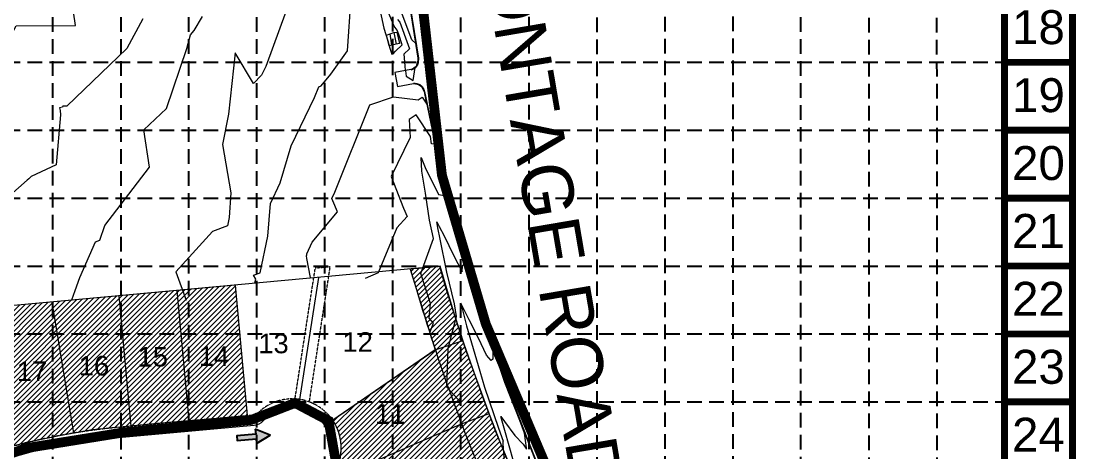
# Model space of a CAD drawing. Extents: x 18544 to 21332, y 16212 to 20668.
# Drawn here: x 20253 to 21332, y 18945 to 19386 of the extents above; entities that cross this region are included whole.
import ezdxf
from ezdxf.enums import TextEntityAlignment as Align

# ---------------------------------------------------------------- set-up
doc = ezdxf.new("R2010")
doc.units = 0
doc.header["$MEASUREMENT"] = 0
doc.linetypes.add('HIDDEN', pattern=[0.375, 0.25, -0.125])
doc.layers.get('0').update_dxf_attribs({"lineweight": 0})
for name, color, linetype, lineweight in [('13', 7, 'Continuous', 0), ('20', 7, 'Continuous', 0), ('27', 7, 'Continuous', 0), ('28', 7, 'Continuous', 0), ('33', 7, 'Continuous', 0), ('34', 7, 'Continuous', 0), ('5', 7, 'Continuous', 0), ('6', 7, 'Continuous', 0), ('62', 7, 'Continuous', 0), ('Erosion Blanket', 84, 'Continuous', 0)]:
    doc.layers.add(name, color=color, linetype=linetype, lineweight=lineweight)
for name, color, linetype in [('ARROWS', 7, 'Continuous'), ('BASE', 7, 'Continuous'), ('GRID', 254, 'HIDDEN'), ('Limits of Disturbance', 1, 'Continuous'), ('SODDED LOT', 2, 'Continuous')]:
    doc.layers.add(name, color=color, linetype=linetype)
doc.styles.get("Standard").update_dxf_attribs({"font": 'ARIAL.TTF'})

# ---------------------------------------------------------------- blocks, each defined once
blk = doc.blocks.new('arrow')
blk.add_lwpolyline([(-67, -25.4), (-59.3, -25.4), (-59.6, -56.1), (-51.9, -56.2), (-51.6, -25.5), (-44, -25.5), (-55.3, -2.4), (-67, -25.4)], close=True)
at = {"color": 254}
for points in [[(-44, -25.5), (-67, -25.4), (-55.3, -2.4), (-67, -25.4)], [(-59.6, -56.1), (-51.9, -56.2), (-59.3, -25.4), (-51.6, -25.5)]]:
    blk.add_solid(points, dxfattribs=at)

msp = doc.modelspace()

# ---------------------------------------------------------------- hatches: boundary and pattern name
at = {"layer": 'SODDED LOT', "linetype": 'Continuous', "lineweight": 0, "ltscale": 5}
h = msp.add_hatch(dxfattribs=at)
h.set_pattern_fill('ANSI31', color=256, scale=30, style=0)
edge = h.paths.add_edge_path()
edge.add_line((20676.9, 19049.6), (20572.1, 18977.5))
edge.add_arc((20572.6, 18976.9), 0.731, 124.5447, 293.5951)
edge.add_line((20572.8, 18976.2), (20573.6, 18974.9))
edge.add_line((20573.6, 18974.9), (20574.1, 18973.9))
edge.add_arc((20524, 18948), 56.4, -10.9045, 27.3644, ccw=False)
edge.add_line((20579.4, 18937.3), (20799.6, 18427.1))
edge.add_line((20799.6, 18427.1), (20910.2, 18475.3))
edge.add_line((20910.2, 18475.3), (20936.6, 18414.5))
edge.add_line((20936.6, 18414.5), (20963.2, 18426.5))
edge.add_line((20963.2, 18426.5), (20738.4, 18966.5))
edge.add_line((20738.4, 18966.5), (20707.7, 19050.6))
edge.add_line((20707.7, 19050.6), (20687.9, 19111.9))
edge.add_line((20687.9, 19111.9), (20681.7, 19134.7))
edge.add_line((20681.7, 19134.7), (20651.3, 19131.9))
edge.add_line((20651.3, 19131.9), (20676.9, 19049.6))
h = msp.add_hatch(dxfattribs=at)
h.set_pattern_fill('ANSI31', color=256, scale=30, style=0)
h.paths.add_polyline_path([(20193.3, 18934.6), (20233.5, 18948.1), (20259.2, 18954.9), (20294.2, 18962.1), (20326.3, 18967.8), (20392.5, 18974.4), (20484.9, 18982.3), (20472.6, 19115.7), (20223.1, 19092.7), (20220.3, 19066.1), (20159.5, 19047.4)])

# ---------------------------------------------------------------- linework, layer by layer
at = {"layer": '27', "color": 7, "linetype": 'Continuous', "lineweight": 0}
msp.add_line((20352.9, 18959.6), (20491.5, 18972.4), dxfattribs=at)
msp.add_line((20352.9, 18959.6), (20491.5, 18972.4), dxfattribs=at)
for points in [[(20608.6, 19883.2), (20614.6, 19805.3), (20615.9, 19789.2), (20622.6, 19703.1), (20632, 19581.3), (20639.3, 19492), (20648.4, 19415.7), (20659.1, 19348)], [(20608.6, 19883.2), (20614.6, 19805.3), (20615.9, 19789.2), (20622.6, 19703.1), (20632, 19581.3), (20639.3, 19492), (20648.4, 19415.7), (20659.1, 19348)], [(20651.9, 19336.4), (20635.6, 19333.4), (20638.3, 19319), (20654.7, 19322.1)], [(20651.9, 19336.4), (20635.6, 19333.4), (20638.3, 19319), (20654.7, 19322.1)], [(20665.4, 19314), (20675.6, 19264.9), (20694.8, 19185.4), (20717.1, 19107.6), (20747.8, 19016.3), (20789.9, 18909.1), (20827.8, 18817.9), (20863.2, 18732.5), (20893.7, 18659.1), (20921, 18593.8), (20929, 18574.3), (20956.9, 18507.7), (20964.6, 18488.8), (20968.6, 18478.6), (20970.7, 18473.5)], [(20665.4, 19314), (20675.6, 19264.9), (20694.8, 19185.4), (20717.1, 19107.6), (20747.8, 19016.3), (20789.9, 18909.1), (20827.8, 18817.9), (20863.2, 18732.5), (20893.7, 18659.1), (20921, 18593.8), (20929, 18574.3), (20956.9, 18507.7), (20964.6, 18488.8), (20968.6, 18478.6), (20970.7, 18473.5)]]:
    msp.add_lwpolyline(points, dxfattribs=at)
for centre, radius, start, end in [((20530.6, 18949.3), 40.5, 346.3289, 136.8234), ((20530.6, 18949.3), 40.5, 346.3289, 136.8234), ((20490.1, 18987.3), 15, 275.2636, 316.8234), ((20490.1, 18987.3), 15, 275.2636, 316.8234), ((20409.3, 18347.7), 614.5, 95.2636, 112.2294), ((20409.3, 18347.7), 614.5, 95.2636, 112.2294)]:
    msp.add_arc(centre, radius, start, end, dxfattribs=at)
for points, knots in [([(20659.1, 19348), (20659.1, 19345.1), (20658.9, 19339.9), (20654.1, 19336.8), (20651.9, 19336.4)], [0, 0, 0, 0, 0.553013, 1, 1, 1, 1]), ([(20659.1, 19348), (20659.1, 19345.1), (20658.9, 19339.9), (20654.1, 19336.8), (20651.9, 19336.4)], [0, 0, 0, 0, 0.553013, 1, 1, 1, 1]), ([(20654.7, 19322.1), (20657.3, 19321.7), (20662.4, 19321), (20664.4, 19316.3), (20665.4, 19314)], [0, 0, 0, 0, 0.517208, 1, 1, 1, 1]), ([(20654.7, 19322.1), (20657.3, 19321.7), (20662.4, 19321), (20664.4, 19316.3), (20665.4, 19314)], [0, 0, 0, 0, 0.517208, 1, 1, 1, 1])]:
    msp.add_open_spline(points, degree=3, knots=knots, dxfattribs=at)
at = {"layer": '28', "color": 7, "linetype": 'Continuous', "lineweight": 0}
for p, q in [((20632.6, 19361.4), (20630.6, 19373)), ((20632.6, 19361.4), (20630.6, 19373)), ((20634.6, 19374.2), (20636.8, 19362.5)), ((20634.6, 19374.2), (20636.8, 19362.5))]:
    msp.add_line(p, q, dxfattribs=at)
for points in [[(20609.1, 19883.3), (20615.1, 19805.4), (20616.4, 19789.3), (20623.1, 19703.1), (20632.5, 19581.3), (20639.8, 19492.1), (20648.8, 19415.7), (20659.6, 19348.1)], [(20609.1, 19883.3), (20615.1, 19805.4), (20616.4, 19789.3), (20623.1, 19703.1), (20632.5, 19581.3), (20639.8, 19492.1), (20648.8, 19415.7), (20659.6, 19348.1)], [(20629.8, 19360.6), (20626.9, 19371.6), (20630.6, 19373), (20634.6, 19374.2), (20637.4, 19374.8), (20640.3, 19363.2), (20636.8, 19362.5), (20632.6, 19361.4), (20629.8, 19360.6)], [(20629.8, 19360.6), (20626.9, 19371.6), (20630.6, 19373), (20634.6, 19374.2), (20637.4, 19374.8), (20640.3, 19363.2), (20636.8, 19362.5), (20632.6, 19361.4), (20629.8, 19360.6)], [(20665.9, 19314.1), (20676.1, 19265), (20695.3, 19185.6), (20717.6, 19107.7), (20748.3, 19016.5), (20790.4, 18909.3), (20828.3, 18818.1), (20863.7, 18732.7), (20894.2, 18659.3), (20921.4, 18594), (20929.4, 18574.5), (20957.3, 18507.9), (20965, 18489), (20969.1, 18478.8), (20971.1, 18473.7)], [(20665.9, 19314.1), (20676.1, 19265), (20695.3, 19185.6), (20717.6, 19107.7), (20748.3, 19016.5), (20790.4, 18909.3), (20828.3, 18818.1), (20863.7, 18732.7), (20894.2, 18659.3), (20921.4, 18594), (20929.4, 18574.5), (20957.3, 18507.9), (20965, 18489), (20969.1, 18478.8), (20971.1, 18473.7)]]:
    msp.add_lwpolyline(points, dxfattribs=at)
for points, knots in [([(20659.6, 19348), (20659.6, 19347.6), (20659.6, 19347.2), (20659.6, 19346.1), (20659.5, 19345.3), (20659.4, 19343.7), (20659.2, 19342.9), (20658.8, 19341.5), (20658.6, 19340.9), (20658, 19339.8), (20657.7, 19339.3), (20656.9, 19338.5), (20656.4, 19338), (20654.8, 19336.8), (20653.4, 19336.2), (20652, 19335.9)], [0, 0, 0, 0, 0.073183, 0.073183, 0.219549, 0.219549, 0.375122, 0.375122, 0.505111, 0.505111, 0.616707, 0.616707, 0.728302, 0.728302, 1, 1, 1, 1]), ([(20659.6, 19348), (20659.6, 19347.6), (20659.6, 19347.2), (20659.6, 19346.1), (20659.5, 19345.3), (20659.4, 19343.7), (20659.2, 19342.9), (20658.8, 19341.5), (20658.6, 19340.9), (20658, 19339.8), (20657.7, 19339.3), (20656.9, 19338.5), (20656.4, 19338), (20654.8, 19336.8), (20653.4, 19336.2), (20652, 19335.9)], [0, 0, 0, 0, 0.073183, 0.073183, 0.219549, 0.219549, 0.375122, 0.375122, 0.505111, 0.505111, 0.616707, 0.616707, 0.728302, 0.728302, 1, 1, 1, 1]), ([(20654.7, 19322.6), (20655.1, 19322.5), (20655.5, 19322.5), (20656.6, 19322.3), (20657.3, 19322.2), (20658.8, 19321.8), (20659.5, 19321.6), (20660.7, 19321.1), (20661.2, 19320.9), (20662.1, 19320.3), (20662.4, 19320), (20663, 19319.4), (20663.3, 19319), (20664.3, 19317.6), (20664.9, 19316.3), (20665.6, 19314.7), (20665.7, 19314.5), (20665.8, 19314.2)], [0, 0, 0, 0, 0.073349, 0.073349, 0.220046, 0.220046, 0.364498, 0.364498, 0.487535, 0.487535, 0.577815, 0.577815, 0.668095, 0.668095, 0.948225, 0.948225, 1, 1, 1, 1]), ([(20654.7, 19322.6), (20655.1, 19322.5), (20655.5, 19322.5), (20656.6, 19322.3), (20657.3, 19322.2), (20658.8, 19321.8), (20659.5, 19321.6), (20660.7, 19321.1), (20661.2, 19320.9), (20662.1, 19320.3), (20662.4, 19320), (20663, 19319.4), (20663.3, 19319), (20664.3, 19317.6), (20664.9, 19316.3), (20665.6, 19314.7), (20665.7, 19314.5), (20665.8, 19314.2)], [0, 0, 0, 0, 0.073349, 0.073349, 0.220046, 0.220046, 0.364498, 0.364498, 0.487535, 0.487535, 0.577815, 0.577815, 0.668095, 0.668095, 0.948225, 0.948225, 1, 1, 1, 1])]:
    msp.add_open_spline(points, degree=3, knots=knots, dxfattribs=at)
at = {"layer": '33', "color": 7, "linetype": 'Continuous', "lineweight": 0}
for p, q in [((20538.4, 18998.7), (20557.6, 19123.6)), ((20538.4, 18998.7), (20557.6, 19123.6)), ((20425.2, 18976.8), (20412.9, 19110.2)), ((20425.2, 18976.8), (20412.9, 19110.2)), ((20484.9, 18982.3), (20472.6, 19115.7)), ((20484.9, 18982.3), (20472.6, 19115.7)), ((20353.1, 19104.7), (20365.4, 18971.3)), ((20353.1, 19104.7), (20365.4, 18971.3)), ((20307.3, 18964.3), (20285.1, 19098.4)), ((20307.3, 18964.3), (20285.1, 19098.4)), ((20571.8, 18977.6), (20676.9, 19049.6)), ((20571.8, 18977.6), (20676.9, 19049.6)), ((20585.5, 18922.6), (20703.8, 18973.7)), ((20585.5, 18922.6), (20703.8, 18973.7))]:
    msp.add_line(p, q, dxfattribs=at)
msp.add_arc((22598.1, 19688.7), 2024.7, 195.9542, 202.5779, dxfattribs=at)
msp.add_arc((22598.1, 19688.7), 2024.7, 195.9542, 202.5779, dxfattribs=at)
at = {"layer": '34', "color": 7, "linetype": 'HIDDEN', "lineweight": 0}
for p, q in [((20533.4, 18999.2), (20554.1, 19133.3)), ((20548.1, 18996.1), (20569.4, 19134.7)), ((20554.1, 19133.3), (20569.4, 19134.7)), ((20352, 18970), (20493.7, 18983.1))]:
    msp.add_line(p, q, dxfattribs=at)
for centre, radius, start, end in [((20530.6, 18949.3), 50, 346.123, 137.4834), ((20409.3, 18347.7), 625, 95.2636, 112.2294)]:
    msp.add_arc(centre, radius, start, end, dxfattribs=at)
at = {"layer": '5', "color": 254, "linetype": 'Continuous', "lineweight": 0}
for points in [[(20218.3, 19354.6), (20236.9, 19360.5), (20248.3, 19381.2), (20308.9, 19381.5), (20299.7, 19444.9), (20333.7, 19478.7), (20356.3, 19504.1), (20368.3, 19519.8), (20384, 19561.7), (20386.8, 19572.9), (20390.2, 19600.1), (20408.8, 19677.2), (20430.8, 19705.6), (20449.8, 19704), (20480.2, 19725.3), (20500.8, 19746.6), (20499.9, 19762.3)], [(20218.3, 19354.6), (20236.9, 19360.5), (20248.3, 19381.2), (20308.9, 19381.5), (20299.7, 19444.9), (20333.7, 19478.7), (20356.3, 19504.1), (20368.3, 19519.8), (20384, 19561.7), (20386.8, 19572.9), (20390.2, 19600.1), (20408.8, 19677.2), (20430.8, 19705.6), (20449.8, 19704), (20480.2, 19725.3), (20500.8, 19746.6), (20499.9, 19762.3)], [(20549.1, 19123.5), (20545.5, 19143.1), (20545.2, 19145.8), (20545.4, 19146.8), (20545.5, 19147.6), (20551.1, 19159.7), (20577, 19190.6), (20572, 19202.1), (20571.1, 19204.4), (20574.3, 19211), (20609.9, 19300.2), (20634.1, 19308.5), (20659.5, 19305.5), (20663.4, 19308.1), (20668.1, 19301), (20666, 19314.1), (20665.9, 19314.3), (20665.9, 19314.4), (20665.9, 19314.6)], [(20549.1, 19123.5), (20545.5, 19143.1), (20545.2, 19145.8), (20545.4, 19146.8), (20545.5, 19147.6), (20551.1, 19159.7), (20577, 19190.6), (20572, 19202.1), (20571.1, 19204.4), (20574.3, 19211), (20609.9, 19300.2), (20634.1, 19308.5), (20659.5, 19305.5), (20663.4, 19308.1), (20668.1, 19301), (20666, 19314.1), (20665.9, 19314.3), (20665.9, 19314.4), (20665.9, 19314.6)], [(20779.5, 18791), (20782.8, 18803.6), (20785.1, 18839.9), (20781.8, 18848.6), (20777.2, 18862.2), (20755.7, 18901.3), (20758.8, 18908.1), (20763.5, 18911.1), (20761.3, 18919.8), (20748.2, 18966.8), (20743.8, 18981.1), (20747.8, 18976.1), (20758.2, 18961.8), (20766.9, 18953), (20770.2, 18947.7), (20770.2, 18949), (20768.2, 18964.3), (20757.1, 18994), (20754.2, 19001.6)], [(20779.5, 18791), (20782.8, 18803.6), (20785.1, 18839.9), (20781.8, 18848.6), (20777.2, 18862.2), (20755.7, 18901.3), (20758.8, 18908.1), (20763.5, 18911.1), (20761.3, 18919.8), (20748.2, 18966.8), (20743.8, 18981.1), (20747.8, 18976.1), (20758.2, 18961.8), (20766.9, 18953), (20770.2, 18947.7), (20770.2, 18949), (20768.2, 18964.3), (20757.1, 18994), (20754.2, 19001.6)]]:
    msp.add_lwpolyline(points, dxfattribs=at)
msp.add_lwpolyline([(20630.3, 19358.3), (20632.5, 19352.3), (20633.7, 19352.4), (20636.1, 19355.4), (20642.9, 19361.7), (20639.7, 19372.2), (20638, 19376.7), (20634.7, 19380.7), (20627.1, 19399.7), (20625.3, 19403.6), (20609.8, 19447.8), (20609.5, 19448.4), (20604.7, 19462.4), (20608.3, 19445.3), (20617, 19412.2), (20624.3, 19378.7), (20628.3, 19365.8)], close=True, dxfattribs=at)
msp.add_lwpolyline([(20630.3, 19358.3), (20632.5, 19352.3), (20633.7, 19352.4), (20636.1, 19355.4), (20642.9, 19361.7), (20639.7, 19372.2), (20638, 19376.7), (20634.7, 19380.7), (20627.1, 19399.7), (20625.3, 19403.6), (20609.8, 19447.8), (20609.5, 19448.4), (20604.7, 19462.4), (20608.3, 19445.3), (20617, 19412.2), (20624.3, 19378.7), (20628.3, 19365.8)], close=True, dxfattribs=at)
at = {"layer": '6', "color": 254, "linetype": 'Continuous', "lineweight": 0}
for p, q in [((20587.1, 19355.6), (20592.4, 19433.5)), ((20587.1, 19355.6), (20592.4, 19433.5)), ((20430.2, 19376.5), (20438.6, 19390.7)), ((20430.2, 19376.5), (20438.6, 19390.7)), ((20524.2, 19396.6), (20503.7, 19339.5)), ((20524.2, 19396.6), (20503.7, 19339.5)), ((20652.8, 19366.9), (20643, 19393.2)), ((20652.8, 19366.9), (20643, 19393.2)), ((20638.2, 19387.8), (20640.5, 19385)), ((20638.2, 19387.8), (20640.5, 19385)), ((20640.5, 19385), (20649.3, 19361.4)), ((20640.5, 19385), (20649.3, 19361.4)), ((20422.7, 19358.1), (20426.4, 19372)), ((20422.7, 19358.1), (20426.4, 19372)), ((20426.4, 19372), (20430.2, 19376.5)), ((20426.4, 19372), (20430.2, 19376.5)), ((20655.4, 19375.5), (20656.3, 19366.8)), ((20655.4, 19375.5), (20656.3, 19366.8)), ((20401.8, 19296.5), (20422.7, 19358.1)), ((20401.8, 19296.5), (20422.7, 19358.1)), ((20649.3, 19361.4), (20650.4, 19357.6)), ((20649.3, 19361.4), (20650.4, 19357.6)), ((20653.6, 19366.3), (20652.8, 19366.9)), ((20653.6, 19366.3), (20652.8, 19366.9)), ((20656.7, 19363.5), (20653.6, 19366.3)), ((20656.7, 19363.5), (20653.6, 19366.3)), ((20656.3, 19366.8), (20656.7, 19363.5)), ((20656.3, 19366.8), (20656.7, 19363.5)), ((20472.3, 19353.7), (20465.4, 19290.7)), ((20472.3, 19353.7), (20465.4, 19290.7)), ((20490.9, 19322), (20472.3, 19353.7)), ((20490.9, 19322), (20472.3, 19353.7)), ((20569.9, 19331.6), (20587.1, 19355.6)), ((20569.9, 19331.6), (20587.1, 19355.6)), ((20650.4, 19357.6), (20644.6, 19352.1)), ((20650.4, 19357.6), (20644.6, 19352.1)), ((20644.6, 19352.1), (20645.8, 19340.2)), ((20644.6, 19352.1), (20645.8, 19340.2)), ((20503.7, 19339.5), (20499.2, 19330.6)), ((20503.7, 19339.5), (20499.2, 19330.6)), ((20645.8, 19340.2), (20646, 19335.3)), ((20645.8, 19340.2), (20646, 19335.3)), ((20654.2, 19325.2), (20656.3, 19338.6)), ((20654.2, 19325.2), (20656.3, 19338.6)), ((20656.3, 19338.6), (20657.8, 19339.8)), ((20656.3, 19338.6), (20657.8, 19339.8)), ((20657.8, 19339.8), (20659.3, 19345.7)), ((20657.8, 19339.8), (20659.3, 19345.7)), ((20659.3, 19345.7), (20659.9, 19346.1)), ((20659.3, 19345.7), (20659.9, 19346.1)), ((20659.9, 19346.1), (20660, 19346.5)), ((20659.9, 19346.1), (20660, 19346.5)), ((20499.2, 19330.6), (20490.9, 19322)), ((20499.2, 19330.6), (20490.9, 19322)), ((20560.1, 19319.6), (20569.9, 19331.6)), ((20560.1, 19319.6), (20569.9, 19331.6)), ((20646, 19335.3), (20646.4, 19335)), ((20646, 19335.3), (20646.4, 19335)), ((20646.4, 19335), (20647, 19329.8)), ((20646.4, 19335), (20647, 19329.8)), ((20647, 19329.8), (20654.2, 19325.2)), ((20647, 19329.8), (20654.2, 19325.2)), ((20553.3, 19307.9), (20557.6, 19318.7)), ((20553.3, 19307.9), (20557.6, 19318.7)), ((20557.6, 19318.7), (20560.1, 19319.6)), ((20557.6, 19318.7), (20560.1, 19319.6)), ((20529.5, 19258.3), (20553.3, 19307.9)), ((20529.5, 19258.3), (20553.3, 19307.9)), ((20378.6, 19274.6), (20401.8, 19296.5)), ((20378.6, 19274.6), (20401.8, 19296.5)), ((20465.4, 19290.7), (20459.3, 19259.8)), ((20465.4, 19290.7), (20459.3, 19259.8)), ((20657.5, 19290.2), (20650.1, 19285.2)), ((20657.5, 19290.2), (20650.1, 19285.2)), ((20650.1, 19285.2), (20651.3, 19266.9)), ((20650.1, 19285.2), (20651.3, 19266.9)), ((20672, 19267.9), (20657.5, 19290.2)), ((20672, 19267.9), (20657.5, 19290.2)), ((20384.5, 19236.6), (20378.6, 19274.6)), ((20384.5, 19236.6), (20378.6, 19274.6)), ((20673.7, 19277), (20675.7, 19264.9)), ((20673.7, 19277), (20675.7, 19264.9)), ((20651.3, 19266.9), (20631.6, 19226.8)), ((20651.3, 19266.9), (20631.6, 19226.8)), ((20672.9, 19260.3), (20672, 19267.9)), ((20672.9, 19260.3), (20672, 19267.9)), ((20675.7, 19264.9), (20676.8, 19260)), ((20675.7, 19264.9), (20676.8, 19260)), ((20459.3, 19259.8), (20467.9, 19210.2)), ((20459.3, 19259.8), (20467.9, 19210.2)), ((20518.1, 19220.6), (20529.5, 19258.3)), ((20518.1, 19220.6), (20529.5, 19258.3)), ((20676, 19260.1), (20672.9, 19260.3)), ((20676, 19260.1), (20672.9, 19260.3)), ((20676.8, 19260), (20676, 19260.1)), ((20676.8, 19260), (20676, 19260.1)), ((20663.3, 19232.5), (20662.3, 19246.4)), ((20662.3, 19246.4), (20666.6, 19236)), ((20663.3, 19232.5), (20662.3, 19246.4)), ((20662.3, 19246.4), (20666.6, 19236)), ((20338.8, 19176.8), (20384.5, 19236.6)), ((20338.8, 19176.8), (20384.5, 19236.6)), ((20666.9, 19210), (20663.3, 19232.5)), ((20666.9, 19210), (20663.3, 19232.5)), ((20666.6, 19236), (20680.2, 19208.5)), ((20666.6, 19236), (20680.2, 19208.5)), ((20687.9, 19214.9), (20684.9, 19229.1)), ((20687.9, 19214.9), (20684.9, 19229.1)), ((20508.2, 19199.2), (20518.1, 19220.6)), ((20508.2, 19199.2), (20518.1, 19220.6)), ((20631.6, 19226.8), (20644.5, 19194.4)), ((20631.6, 19226.8), (20644.5, 19194.4)), ((20467.9, 19210.2), (20466, 19184.8)), ((20467.9, 19210.2), (20466, 19184.8)), ((20671, 19182.4), (20666.9, 19210)), ((20671, 19182.4), (20666.9, 19210)), ((20680.2, 19208.5), (20680.6, 19208.5)), ((20680.2, 19208.5), (20680.6, 19208.5)), ((20680.6, 19208.5), (20689.7, 19206.8)), ((20680.6, 19208.5), (20689.7, 19206.8)), ((20689.7, 19206.8), (20687.9, 19214.9)), ((20689.7, 19206.8), (20687.9, 19214.9)), ((20505.7, 19165.8), (20508.2, 19199.2)), ((20505.7, 19165.8), (20508.2, 19199.2)), ((20648.2, 19185.9), (20637.5, 19174.5)), ((20648.2, 19185.9), (20637.5, 19174.5)), ((20644.5, 19194.4), (20648.2, 19185.9)), ((20644.5, 19194.4), (20648.2, 19185.9)), ((20333.6, 19161.7), (20338.8, 19176.8)), ((20333.6, 19161.7), (20338.8, 19176.8)), ((20464.2, 19176.3), (20449, 19170.5)), ((20464.2, 19176.3), (20449, 19170.5)), ((20466, 19184.8), (20464.2, 19176.3)), ((20466, 19184.8), (20464.2, 19176.3)), ((20637.5, 19174.5), (20618.5, 19128.2)), ((20637.5, 19174.5), (20618.5, 19128.2)), ((20674.9, 19163.6), (20671, 19182.4)), ((20674.9, 19163.6), (20671, 19182.4)), ((20679.8, 19172.6), (20678.6, 19180.6)), ((20678.6, 19180.6), (20681, 19175.7)), ((20679.8, 19172.6), (20678.6, 19180.6)), ((20678.6, 19180.6), (20681, 19175.7)), ((20681, 19175.7), (20685.9, 19166.2)), ((20681, 19175.7), (20685.9, 19166.2)), ((20449, 19170.5), (20411.6, 19129.3)), ((20449, 19170.5), (20411.6, 19129.3)), ((20497.7, 19128.4), (20505.7, 19165.8)), ((20497.7, 19128.4), (20505.7, 19165.8)), ((20662, 19127.5), (20674.9, 19163.6)), ((20662, 19127.5), (20674.9, 19163.6)), ((20681.5, 19164.5), (20679.8, 19172.6)), ((20681.5, 19164.5), (20679.8, 19172.6)), ((20688.6, 19129.1), (20681.5, 19164.5)), ((20688.6, 19129.1), (20681.5, 19164.5)), ((20685.9, 19166.2), (20695.6, 19146.5)), ((20685.9, 19166.2), (20695.6, 19146.5)), ((20702, 19161.9), (20699.3, 19171.8)), ((20702, 19161.9), (20699.3, 19171.8)), ((20313.2, 19123.6), (20329.4, 19160.1)), ((20313.2, 19123.6), (20329.4, 19160.1)), ((20329.4, 19160.1), (20333.6, 19161.7)), ((20329.4, 19160.1), (20333.6, 19161.7)), ((20708.2, 19138.7), (20702, 19161.9)), ((20708.2, 19138.7), (20702, 19161.9)), ((20695.6, 19146.5), (20704.3, 19129.3)), ((20695.6, 19146.5), (20704.3, 19129.3)), ((20704.3, 19129.3), (20704.7, 19135.7)), ((20704.3, 19129.3), (20704.7, 19135.7)), ((20704.7, 19135.7), (20708.2, 19138.7)), ((20704.7, 19135.7), (20708.2, 19138.7)), ((20308.5, 19110.3), (20313.2, 19123.6)), ((20308.5, 19110.3), (20313.2, 19123.6)), ((20411.6, 19129.3), (20422.2, 19100.4)), ((20411.6, 19129.3), (20422.2, 19100.4)), ((20490.9, 19125.8), (20497.7, 19128.4)), ((20490.9, 19125.8), (20497.7, 19128.4)), ((20493.2, 19122), (20490.9, 19125.8)), ((20493.2, 19122), (20490.9, 19125.8)), ((20492.2, 19118.2), (20493.2, 19122)), ((20618.5, 19128.2), (20605, 19122.5)), ((20618.5, 19128.2), (20605, 19122.5)), ((20671.9, 19096.8), (20662, 19127.5)), ((20671.9, 19096.8), (20662, 19127.5)), ((20696.4, 19096.7), (20688.6, 19129.1)), ((20696.4, 19096.7), (20688.6, 19129.1)), ((20305.2, 19100.7), (20308.5, 19110.3)), ((20305.2, 19100.7), (20308.5, 19110.3)), ((20670.5, 19082), (20671.9, 19096.8)), ((20670.5, 19082), (20671.9, 19096.8)), ((20698.7, 19083.5), (20696.4, 19096.7)), ((20698.7, 19083.5), (20696.4, 19096.7)), ((20675.1, 19076.9), (20670.5, 19082)), ((20675.1, 19076.9), (20670.5, 19082)), ((20690, 19051.2), (20698.7, 19083.5)), ((20690, 19051.2), (20698.7, 19083.5)), ((20671.3, 19067.4), (20675.1, 19076.9)), ((20688.7, 19011.2), (20690, 19051.2)), ((20688.7, 19011.2), (20690, 19051.2)), ((20703.2, 18995.2), (20688.7, 19011.2)), ((20703.2, 18995.2), (20688.7, 19011.2))]:
    msp.add_line(p, q, dxfattribs=at)
for points in [[(20377.6, 19388.3), (20361.4, 19358), (20300.1, 19299.1), (20296, 19299), (20295.4, 19298), (20292.6, 19297.1), (20293.1, 19294.6), (20293.4, 19290.1), (20288.9, 19238.9), (20263.4, 19226.8), (20261.1, 19224.5), (20259.4, 19223.2), (20197.4, 19168.7)], [(20377.6, 19388.3), (20361.4, 19358), (20300.1, 19299.1), (20296, 19299), (20295.4, 19298), (20292.6, 19297.1), (20293.1, 19294.6), (20293.4, 19290.1), (20288.9, 19238.9), (20263.4, 19226.8), (20261.1, 19224.5), (20259.4, 19223.2), (20197.4, 19168.7)], [(20723.6, 19090.2), (20727.8, 19077.1), (20735.7, 19052.3), (20735.9, 19039.8), (20734, 19038.5), (20729.4, 19044.2), (20721.2, 19061.3), (20711.5, 19080.2), (20703, 19097.4), (20708.8, 19074.1), (20722.4, 19027.8), (20727.3, 19011.4), (20741.6, 18969.3), (20746.2, 18955.9), (20746, 18955.8), (20745.9, 18953.5), (20747.9, 18924.2), (20738.3, 18918.1), (20730.8, 18901.4)], [(20723.6, 19090.2), (20727.8, 19077.1), (20735.7, 19052.3), (20735.9, 19039.8), (20734, 19038.5), (20729.4, 19044.2), (20721.2, 19061.3), (20711.5, 19080.2), (20703, 19097.4), (20708.8, 19074.1), (20722.4, 19027.8), (20727.3, 19011.4), (20741.6, 18969.3), (20746.2, 18955.9), (20746, 18955.8), (20745.9, 18953.5), (20747.9, 18924.2), (20738.3, 18918.1), (20730.8, 18901.4)]]:
    msp.add_lwpolyline(points, dxfattribs=at)
at = {"layer": '62', "color": 7, "linetype": 'Continuous', "lineweight": 0}
for p, q in [((20676.9, 19049.6), (20705.4, 19059.1)), ((20703.8, 18973.7), (20731.9, 18984.3))]:
    msp.add_line(p, q, dxfattribs=at)
msp.add_lwpolyline([(21142.9, 17599), (21122.1, 17787.8), (21116.8, 17832.3), (21075.1, 18023), (21045.9, 18149.4), (21038.4, 18214.8), (20992.6, 18359.8), (20932.4, 18499.4), (20756.3, 18922.9), (20742.2, 18957.7), (20726.3, 18999.3), (20712.9, 19037), (20706.6, 19055.3), (20697, 19084.7), (20688.6, 19112), (20681.8, 19135), (20223.1, 19092.7), (20162.8, 19299.7), (19892.3, 19622.7)], dxfattribs=at)
at = {"layer": 'BASE', "const_width": 6.95}
for points in [[(21328.7, 16215.2), (21328.7, 20664.9), (18547.6, 20664.9), (18547.6, 16215.2)], [(21259.2, 16284.7), (21259.2, 20595.4), (18617.2, 20595.4), (18617.2, 16284.7)]]:
    msp.add_lwpolyline(points, close=True, dxfattribs=at)
for points in [[(21328.7, 19343.9), (21259.2, 19343.9)], [(21328.7, 19274.4), (21259.2, 19274.4)], [(21328.7, 19204.8), (21259.2, 19204.8)], [(21328.7, 19135.3), (21259.2, 19135.3)], [(21328.7, 19065.8), (21259.2, 19065.8)], [(21328.7, 18996.3), (21259.2, 18996.3)]]:
    msp.add_lwpolyline(points, dxfattribs=at)
at = {"layer": 'Erosion Blanket', "linetype": 'Continuous', "lineweight": 0, "const_width": 10, "flags": 128}
msp.add_lwpolyline([(20965.9, 18420.1), (20960.4, 18419.1), (20935.9, 18408.4), (20831.8, 18363.7), (20822.1, 18363.7), (20818.2, 18369.4), (20575.7, 18931.9), (20567.7, 18976.9), (20533.4, 18995.1), (20488.5, 18977.7), (20357.2, 18964.8), (20258.6, 18948.9), (20125.8, 18901.8), (20117, 18901.5), (20110.7, 18909.6), (20091.9, 18968.5), (20068.8, 19083.3), (20044.1, 19172.3), (20011.1, 19238.8), (19896.4, 19425.2), (19872.8, 19476), (19863.9, 19529.3), (19873, 19581.4)], dxfattribs=at)
at = {"layer": 'GRID', "color": 252, "linetype": 'HIDDEN', "ltscale": 60}
for p, q in [((20285.8, 16562.6), (20285.8, 20595.4)), ((20355.4, 16562.5), (20355.4, 20595.4)), ((20424.9, 16562.5), (20424.9, 20595.4)), ((20494.4, 16562.5), (20494.4, 20595.4)), ((20564.3, 16562.7), (20563.9, 20595.4)), ((20633.7, 16563), (20633.5, 20595.4)), ((20703.2, 16562.2), (20703, 20595.4)), ((20773.4, 16562.8), (20772.8, 20597)), ((20842.5, 16562.1), (20842.4, 20597)), ((20912.1, 16563), (20911.9, 20597)), ((20981.8, 16563.2), (20981.4, 20597)), ((21051.1, 16562.6), (21050.9, 20597)), ((21120.8, 16561.7), (21120.5, 20597)), ((21190.4, 16561.9), (21190, 20597)), ((18617.2, 19343.9), (21259.2, 19343.9)), ((18617.2, 19274.4), (21259.2, 19274.4)), ((18617.2, 19204.8), (21259.2, 19204.8)), ((18617.2, 19135.3), (21259.2, 19135.3)), ((18617.2, 19065.8), (21259.2, 19065.8)), ((18617.2, 18996.3), (21259.2, 18996.3))]:
    msp.add_line(p, q, dxfattribs=at)
at = {"layer": 'Limits of Disturbance', "linetype": 'HIDDEN', "lineweight": 0, "ltscale": 140, "const_width": 10, "flags": 128}
msp.add_lwpolyline([(20649.4, 17199.3), (20652.1, 17200.2), (20760.2, 17540.8), (21094.7, 17580.1), (21111.1, 17505.7), (21170, 17520.4), (21169.6, 17602.8), (21132.5, 17880.6), (21077.1, 18149.8), (21008, 18392.1), (20979.8, 18497.7), (20950.5, 18552.6), (20728.6, 19075.9), (20683.7, 19228.3), (20609.2, 19883.3), (20558.5, 19931.8), (20355.7, 19933.2), (20136.7, 19946.7), (19893.1, 19945.5), (19375.9, 19948.1), (19375.9, 20019), (18644.1, 20020.4), (18643.9, 18862.9), (18827.9, 18805.3), (19033.8, 18530.9), (19537.8, 17889.6), (19393.6, 17737.7), (19433.1, 17690.4), (19587, 17852.7), (19779.4, 17824.9), (19787.1, 17612.8), (19929.1, 17404.5), (20476.5, 17144.8), (20480.7, 17146.1)], dxfattribs=at)
at = {"layer": 'SODDED LOT', "linetype": 'Continuous', "lineweight": 0, "ltscale": 5, "flags": 128}
msp.add_lwpolyline([(20676.9, 19049.6), (20572.1, 18977.5, 0.908737), (20572.8, 18976.2), (20573.6, 18974.9), (20574.1, 18973.9, -0.168549), (20579.4, 18937.3), (20799.6, 18427.1), (20910.2, 18475.3), (20936.6, 18414.5), (20963.2, 18426.5), (20738.4, 18966.5), (20707.7, 19050.6), (20687.9, 19111.9), (20681.7, 19134.7), (20651.3, 19131.9)], format="xyb", close=True, dxfattribs=at)
msp.add_lwpolyline([(20193.3, 18934.6), (20233.5, 18948.1), (20259.2, 18954.9), (20294.2, 18962.1), (20326.3, 18967.8), (20392.5, 18974.4), (20484.9, 18982.3), (20472.6, 19115.7), (20223.1, 19092.7), (20220.3, 19066.1), (20159.5, 19047.4)], close=True, dxfattribs=at)

# ---------------------------------------------------------------- block references
at = {"layer": 'ARROWS', "linetype": 'Continuous', "lineweight": 0, "ltscale": 5, "xscale": 0.6300000000016817, "yscale": 0.6300000000048795, "zscale": 0.63, "rotation": 275.9850626622613}
msp.add_blockref('arrow', (20513, 18927.8), dxfattribs=at)

# ---------------------------------------------------------------- texts
at = {"layer": '13', "color": 7, "linetype": 'Continuous', "lineweight": 0}
for s, p in [('12', (20597.5, 19057.7)), ('13', (20511.4, 19056)), ('15', (20387.9, 19042.2)), ('14', (20450.5, 19043)), ('17', (20264.4, 19027.6)), ('16', (20327.8, 19033.3)), ('11', (20630.8, 18983.7))]:
    msp.add_text(s, height=20, dxfattribs=at).set_placement(p, align=Align.MIDDLE)
at = {"layer": '20', "color": 7, "linetype": 'Continuous', "lineweight": 0}
msp.add_text('IH 35W FRONTAGE ROAD', height=52.5, rotation=279.6687, dxfattribs=at).set_placement((20742.1, 19349.1), align=Align.CENTER)
at = {"layer": 'BASE'}
for s, p in [('18', (21293.9, 19379.8)), ('19', (21293.9, 19310.2)), ('20', (21293.9, 19240.7)), ('21', (21293.9, 19171.2)), ('22', (21293.9, 19101.7)), ('23', (21293.9, 19032.1)), ('24', (21293.9, 18962.6))]:
    msp.add_text(s, height=34.76, dxfattribs=at).set_placement(p, align=Align.MIDDLE_CENTER)

doc.saveas('drawing.dxf')
